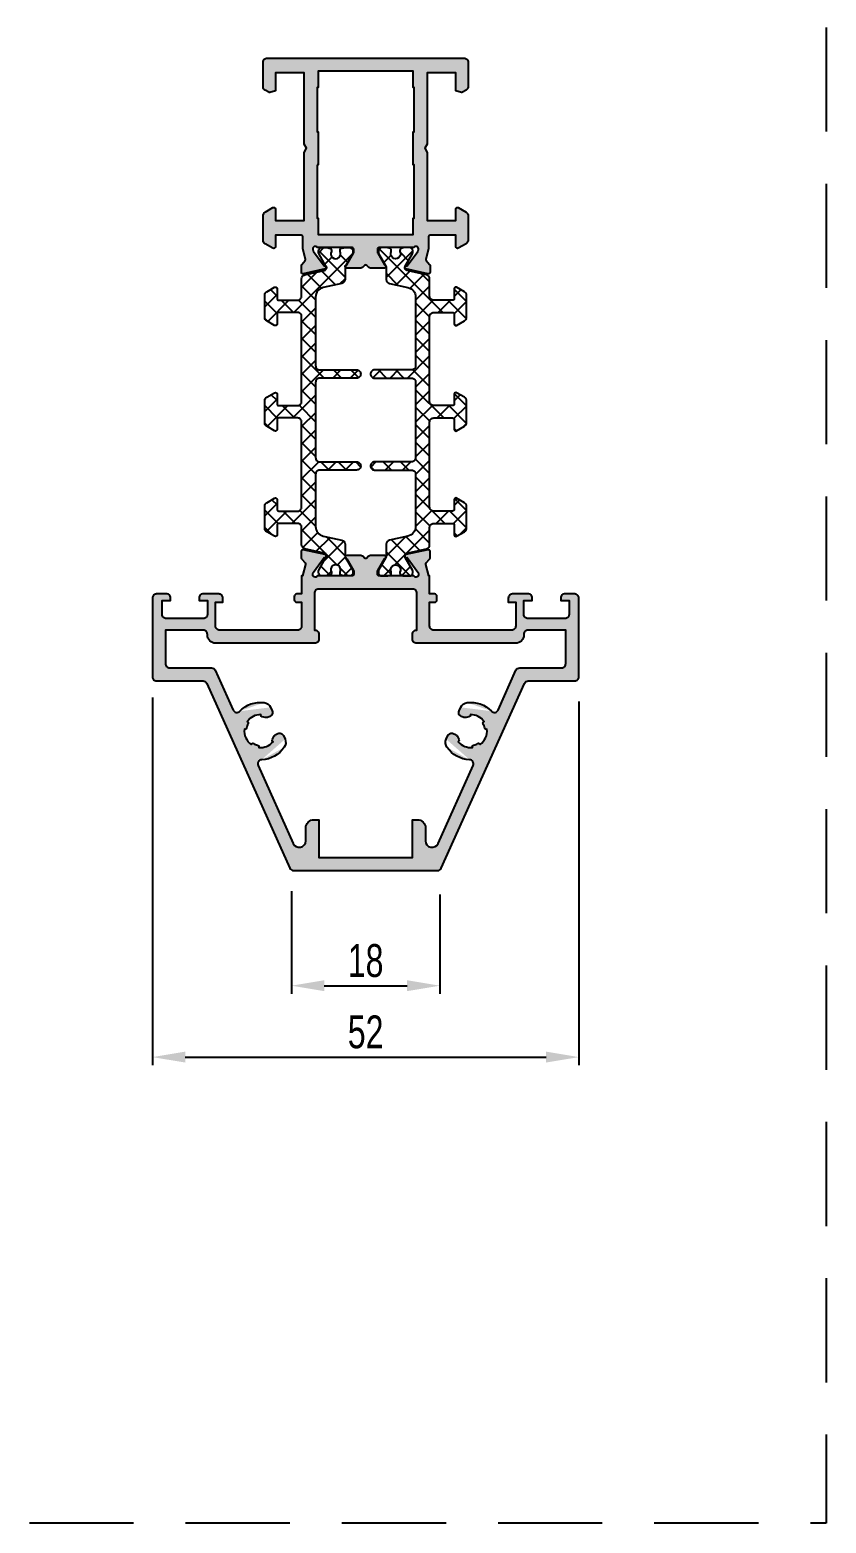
# Model space of a CAD drawing. Header units: millimetres. Extents: x -158 to 6343, y 4572 to 7765.
# Drawn here: x 4393.5 to 4490.6, y 5313.8 to 5495.8 of the extents above; entities that cross this region are included whole.
import ezdxf

# ---------------------------------------------------------------- set-up
doc = ezdxf.new("R2010")
doc.units = ezdxf.units.MM
doc.header["$LTSCALE"] = 0.2
doc.linetypes.add('DASHED2', pattern=[9.525, 6.35, -3.175])
for name, color, linetype in [('REYNAERS', 7, 'Continuous'), ('RI-DIMENSION', 7, 'Continuous'), ('RI-HATCH-P', 7, 'Continuous'), ('RI-HATCH-PI', 4, 'Continuous'), ('RI-LAYOUT', 7, 'Continuous'), ('RI-PROFILE', 7, 'Continuous')]:
    doc.layers.add(name, color=color, linetype=linetype)
doc.styles.add('T7', font='arial.ttf', dxfattribs={"width": 0.7})
doc.dimstyles.new('SCHAAL1OP1', dxfattribs={"dimscale": 0, "dimtxt": 2, "dimasz": 2, "dimexe": 0.5, "dimexo": 1.5, "dimgap": 0.5, "dimtad": 1, "dimdec": 1, "dimzin": 9, "dimdsep": 46, "dimtxsty": 'T7', "dimcen": 2.5, "dimclrd": 256, "dimclre": 256, "dimclrt": 256, "dimadec": 1, "dimazin": 2, "dimtfac": 1, "dimtdec": 1, "dimtmove": 0, "dimatfit": 3, "dimfxl": 1, "dimtolj": 1, "dimtzin": 9, "dimlwd": -1, "dimlwe": -1, "dimarcsym": 0})

# ---------------------------------------------------------------- blocks, each defined once
blk = doc.blocks.new('4E30320')
at = {"layer": 'RI-PROFILE'}
for points in [[(32.44, 36.14, -0.892534), (31.89, 35.9), (27.65, 35.9, -0.414214), (27.45, 36.1), (27.45, 36.47, -0.131652), (27.48, 36.57), (28.3, 38, 1), (28.3, 38.4), (26.68, 38.4, 0.198912), (26.32, 38.25), (26.14, 38.07, -0.414214), (25.86, 38.07), (25.68, 38.25, 0.198912), (25.32, 38.4), (23.7, 38.4, 1), (23.7, 38), (24.52, 36.57, -0.131652), (24.55, 36.47), (24.55, 36.1, -0.414214), (24.35, 35.9), (20.11, 35.9, -0.892534), (19.56, 36.14), (19.61, 36.3, -0.083094), (19.64, 36.36), (20.93, 38.13, 1.178332), (21.08, 38.5), (18.4, 39.09, 0.479656), (18.15, 38.9), (18.15, 38.07, 0.185256), (18.21, 37.94), (18.62, 37.48, -0.263193), (18.66, 37.29), (18.31, 35.9), (18.2, 35.9), (18.2, 33.7), (17.6, 33.7, 0.414214), (17.3, 33.4), (17.3, 33, 0.414214), (17.6, 32.7), (18.2, 32.7), (18.2, 29.8, -0.414214), (17.7, 29.3), (8.2, 29.3, -0.414214), (7.7, 29.8), (7.7, 32.7), (8.6, 32.7), (8.6, 33.2, 0.414214), (8.1, 33.7), (6.1, 33.7, 0.414214), (5.7, 33.3), (5.7, 32.9), (6.7, 32.9), (6.7, 31.2, -0.414214), (6.2, 30.7), (1.7, 30.7, -0.414214), (1.2, 31.2), (1.2, 32.9), (2.2, 32.9), (2.2, 33.3, 0.414214), (1.8, 33.7), (0.5, 33.7, 0.414214), (0, 33.2), (0, 23.6, 0.414214), (0.5, 23.1), (6.18, 23.1, -0.296064), (6.63, 22.8), (16.77, 0.29, 0.295071), (17.22, 0), (26, 0), (34.78, 0, 0.295071), (35.23, 0.29), (45.37, 22.8, -0.296064), (45.82, 23.1), (51.5, 23.1, 0.414214), (52, 23.6), (52, 33.2, 0.414214), (51.5, 33.7), (50.2, 33.7, 0.414214), (49.8, 33.3), (49.8, 32.9), (50.8, 32.9), (50.8, 31.2, -0.414214), (50.3, 30.7), (45.8, 30.7, -0.414214), (45.3, 31.2), (45.3, 32.9), (46.3, 32.9), (46.3, 33.3, 0.414214), (45.9, 33.7), (43.9, 33.7, 0.414214), (43.4, 33.2), (43.4, 32.7), (44.3, 32.7), (44.3, 29.8, -0.414214), (43.8, 29.3), (34.3, 29.3, -0.414214), (33.8, 29.8), (33.8, 32.7), (34.4, 32.7, 0.414214), (34.7, 33), (34.7, 33.4, 0.414214), (34.4, 33.7), (33.8, 33.7), (33.8, 35.9), (33.69, 35.9), (33.34, 37.29, -0.263193), (33.38, 37.48), (33.79, 37.94, 0.185256), (33.85, 38.07), (33.85, 38.9, 0.479656), (33.6, 39.09), (30.92, 38.5, 1.178332), (31.07, 38.13), (32.36, 36.36, -0.083094), (32.39, 36.3)], [(40.33, 17.86, -0.460212), (40.43, 18.15), (40.44, 18.15, 0.247116), (38.78, 19), (38.78, 18.94, -0.384431), (38.6, 18.74, 0.052174), (38.25, 18.66, -0.189103), (37.88, 18.68), (37.64, 18.79, -0.414214), (37.39, 19.45), (37.59, 19.89, -0.261728), (38.37, 20.47, -0.237112), (41.34, 19.42, 0.531846), (42.15, 19.56), (44.33, 24.41, -0.295071), (44.79, 24.7), (49.9, 24.7, 0.414214), (50.4, 25.2), (50.4, 29.3), (45.8, 29.3, 0.414214), (45.3, 28.8), (45.3, 28.7, -0.414214), (44.3, 27.7), (32.2, 27.7, -0.414214), (31.7, 28.2), (31.7, 28.8, -0.444166), (32.25, 29.3), (32.25, 33.8, 0.414214), (31.75, 34.3), (20.25, 34.3, 0.414214), (19.75, 33.8), (19.75, 29.3, -0.444166), (20.3, 28.8), (20.3, 28.2, -0.414214), (19.8, 27.7), (7.7, 27.7, -0.414214), (6.7, 28.7), (6.7, 28.8, 0.414214), (6.2, 29.3), (1.6, 29.3), (1.6, 25.2, 0.414214), (2.1, 24.7), (7.21, 24.7, -0.295071), (7.67, 24.41), (9.85, 19.56, 0.531846), (10.66, 19.42, -0.237112), (13.63, 20.47, -0.261728), (14.41, 19.89), (14.61, 19.45, -0.414214), (14.36, 18.79), (14.12, 18.68, -0.189103), (13.75, 18.66, 0.052174), (13.4, 18.74, -0.384431), (13.22, 18.94), (13.22, 19, 0.247116), (11.56, 18.15), (11.57, 18.15, -0.460212), (11.67, 17.86, 0.077384), (11.48, 17.36, -0.460212), (11.21, 17.22), (11.21, 17.22, 0.272842), (12.04, 15.37), (12.04, 15.38, -0.460212), (12.33, 15.48, 0.077384), (12.83, 15.29, -0.460212), (12.98, 15.02), (12.97, 15.01, 0.247116), (14.71, 15.69), (14.66, 15.73, -0.384431), (14.63, 16, 0.052174), (14.81, 16.32, -0.189103), (15.06, 16.58), (15.31, 16.69, -0.414214), (15.97, 16.44), (16.17, 16, -0.261728), (16.08, 15.02, -0.237112), (13.33, 13.5, 0.531846), (12.89, 12.8), (17.17, 3.3, 0.808046), (18.7, 3.62), (18.7, 5.2, -0.414214), (19.7, 6.2), (20.3, 6.2), (20.3, 1.6), (31.7, 1.6), (31.7, 6.2), (32.3, 6.2, -0.414214), (33.3, 5.2), (33.3, 3.62, 0.808046), (34.83, 3.3), (39.11, 12.8, 0.531846), (38.67, 13.5, -0.237112), (35.92, 15.02, -0.261728), (35.83, 16), (36.03, 16.44, -0.414214), (36.69, 16.69), (36.94, 16.58, -0.189103), (37.19, 16.32, 0.052174), (37.37, 16, -0.384431), (37.34, 15.73), (37.29, 15.69, 0.247116), (39.03, 15.01), (39.02, 15.02, -0.460212), (39.17, 15.29, 0.077384), (39.67, 15.48, -0.460212), (39.96, 15.38), (39.96, 15.37, 0.272842), (40.79, 17.22), (40.79, 17.22, -0.460212), (40.52, 17.36, 0.077384)]]:
    blk.add_lwpolyline(points, format="xyb", close=True, dxfattribs=at)
blk = doc.blocks.new('4I30136')
at = {"layer": 'RI-PROFILE'}
blk.add_lwpolyline([(1.77, -2.35), (1.59, -2.17, 0.414214), (1.31, -2.17), (1.13, -2.35, -0.198912), (0.77, -2.5), (-0.85, -2.5, -1), (-0.85, -2.1), (-0.03, -0.67, 0.131652), (0, -0.57), (0, -0.2, 0.414214), (-0.2, 0), (-4.44, 0, 0.892534), (-4.99, -0.24), (-4.94, -0.4, 0.083094), (-4.91, -0.46), (-3.62, -2.23, -1.178332), (-3.47, -2.6), (-6.15, -3.19, -0.479656), (-6.39, -3), (-6.39, -2.17, -0.185256), (-6.34, -2.04), (-5.93, -1.58, 0.263193), (-5.89, -1.39), (-6.2, -0.15), (-6.2, 1.3, 0.414214), (-6.4, 1.5), (-9.55, 1.5), (-9.55, 0.1, -0.57735), (-9.85, -0.07), (-10.8, 0.47, -0.267949), (-11.05, 0.91), (-11.05, 3.89, -0.267949), (-10.8, 4.32), (-9.85, 4.87, -0.57735), (-9.55, 4.7), (-9.55, 3.3), (-6.05, 3.3), (-6.05, 11.58), (-5.75, 12.1), (-6.05, 12.62), (-6.05, 21.3), (-9.55, 21.3), (-9.55, 19.09), (-10.22, 18.91, -0.198912), (-10.37, 18.93), (-10.8, 19.17, -0.267949), (-11.05, 19.61), (-11.05, 22.6, -0.414214), (-10.55, 23.1), (13.45, 23.1, -0.414214), (13.95, 22.6), (13.95, 19.61, -0.267949), (13.7, 19.17), (13.27, 18.93, -0.198912), (13.12, 18.91), (12.45, 19.09), (12.45, 21.3), (8.95, 21.3), (8.95, 12.62), (8.65, 12.1), (8.95, 11.58), (8.95, 3.3), (12.45, 3.3), (12.45, 4.7, -0.57735), (12.75, 4.87), (13.7, 4.32, -0.267949), (13.95, 3.89), (13.95, 0.91, -0.267949), (13.7, 0.47), (12.75, -0.07, -0.57735), (12.45, 0.1), (12.45, 1.5), (9.3, 1.5, 0.414214), (9.1, 1.3), (9.1, -0.15), (8.79, -1.39, 0.263193), (8.83, -1.58), (9.24, -2.04, -0.185256), (9.3, -2.17), (9.3, -3, -0.479656), (9.05, -3.19), (6.37, -2.6, -1.178332), (6.52, -2.23), (7.81, -0.46, 0.083094), (7.84, -0.4), (7.89, -0.24, 0.892534), (7.34, 0), (3.1, 0, 0.414214), (2.9, -0.2), (2.9, -0.57, 0.131652), (2.93, -0.67), (3.75, -2.1, -1), (3.75, -2.5), (2.13, -2.5, -0.198912)], format="xyb", close=True, dxfattribs=at)
blk.add_lwpolyline([(-4.45, 10.1), (-4.45, 3.6), (-4.35, 3.6), (-4.35, 1.6), (7.25, 1.6), (7.25, 3.6), (7.35, 3.6), (7.35, 10.1), (7.25, 10.1), (7.25, 14.1), (7.35, 14.1), (7.35, 19.5), (7.25, 19.5), (7.25, 21.5), (-4.35, 21.5), (-4.35, 19.5), (-4.45, 19.5), (-4.45, 14.1), (-4.35, 14.1), (-4.35, 10.1)], close=True, dxfattribs=at)
blk = doc.blocks.new('0000773L')
at = {"layer": 'RI-HATCH-PI'}
h = blk.add_hatch(dxfattribs=at)
h.set_pattern_fill('_U', color=256, scale=1.5, angle=45, style=0, double=1, pattern_type=0)
h.set_pattern_definition([(45, (-101.2278, -306.572), (-1.06066, 1.06066), []), (135, (-101.2278, -306.572), (-1.06066, -1.06066), [])])
edge = h.paths.add_edge_path()
edge.add_line((-4.55, 23.6), (-4.55, 20))
edge.add_line((-4.55, 20), (-4.55, 14.4))
edge.add_arc((-4.05, 14.4), 0.5, 179.9999, 269.9999)
edge.add_line((-4.05, 13.9), (0.45, 13.9))
edge.add_arc((0.45, 13.4), 0.5, -0.0001, 89.9999, ccw=False)
edge.add_arc((0.45, 13.4), 0.5, 269.9999, 359.9999, ccw=False)
edge.add_line((0.45, 12.9), (-4.05, 12.9))
edge.add_arc((-4.05, 12.4), 0.5, 89.9985, 179.9985)
edge.add_line((-4.55, 12.4), (-4.55, 6.03))
edge.add_arc((-3.35, 6.03), 1.2, 179.9985, 257.5001)
edge.add_line((-3.61, 4.86), (-1.34, 4.36))
edge.add_arc((-1.45, 3.87), 0.5, 0.0221, 77.5001, ccw=False)
edge.add_line((-0.95, 3.87), (-0.95, 2.39))
edge.add_arc((-0.65, 2.39), 0.3, 180.0001, 210.0001)
edge.add_line((-0.91, 2.24), (-0.03, 0.71))
edge.add_arc((-0.2, 0.61), 0.2, 0.0001, 30.0001, ccw=False)
edge.add_line((0, 0.61), (0, 0.4))
edge.add_arc((-0.4, 0.4), 0.4, -89.9999, 0.0001, ccw=False)
edge.add_line((-0.4, 0), (-0.98, 0))
edge.add_arc((-0.98, 0.2), 0.2, 259.7779, 270.0001, ccw=False)
edge.add_arc((-2.1, -6), 6.1, 79.7779, 82.5937)
edge.add_arc((-1.27, 0.35), 0.3, 180.0001, 262.5937, ccw=False)
edge.add_line((-1.57, 0.35), (-1.57, 0.46))
edge.add_arc((-2.1, 0.75), 0.6, 331.0451, 568.9551)
edge.add_line((-2.62, 0.46), (-2.62, 0.35))
edge.add_arc((-2.92, 0.35), 0.3, -82.5935, 0.0001, ccw=False)
edge.add_arc((-2.1, -6), 6.1, 97.4065, 100.2223)
edge.add_arc((-3.22, 0.2), 0.2, 270.0001, 280.2223, ccw=False)
edge.add_line((-3.22, 0), (-3.8, 0))
edge.add_arc((-3.8, 0.4), 0.4, 180.0001, 270.0001, ccw=False)
edge.add_line((-4.2, 0.4), (-4.2, 0.61))
edge.add_arc((-4, 0.61), 0.2, 150.0001, 180.0001, ccw=False)
edge.add_line((-4.17, 0.71), (-3.29, 2.24))
edge.add_arc((-3.55, 2.39), 0.3, 330.0001, 360.0001)
edge.add_line((-3.25, 2.39), (-3.25, 2.49))
edge.add_arc((-3.55, 2.49), 0.3, 0.1146, 77.5001)
edge.add_line((-3.49, 2.79), (-5.86, 3.31))
edge.add_arc((-5.75, 3.8), 0.5, 180.0001, 257.5001, ccw=False)
edge.add_line((-6.25, 3.8), (-6.25, 5.9))
edge.add_arc((-6.75, 5.9), 0.5, 359.9739, 449.9739)
edge.add_line((-6.75, 6.4), (-9.05, 6.4))
edge.add_arc((-9.05, 6.2), 0.2, 90.0001, 180.0001)
edge.add_line((-9.25, 6.2), (-9.25, 5))
edge.add_arc((-9.45, 5), 0.2, -119.9999, 0.0001, ccw=False)
edge.add_line((-9.55, 4.83), (-10.5, 5.38))
edge.add_arc((-10.25, 5.81), 0.5, 180.0001, 240.0001, ccw=False)
edge.add_line((-10.75, 5.81), (-10.75, 8.49))
edge.add_arc((-10.25, 8.49), 0.5, 120.0001, 180.0001, ccw=False)
edge.add_line((-10.5, 8.92), (-9.55, 9.47))
edge.add_arc((-9.45, 9.3), 0.2, 0.0001, 120.0001, ccw=False)
edge.add_line((-9.25, 9.3), (-9.25, 8.1))
edge.add_arc((-9.05, 8.1), 0.2, 180.0001, 270.0001)
edge.add_line((-9.05, 7.9), (-6.75, 7.9))
edge.add_arc((-6.75, 8.4), 0.5, 270.0001, 360.0001)
edge.add_line((-6.25, 8.4), (-6.25, 18.75))
edge.add_arc((-6.75, 18.75), 0.5, 0.0001, 90.0001)
edge.add_line((-6.75, 19.25), (-9.05, 19.25))
edge.add_arc((-9.05, 19.05), 0.2, 90.0001, 180.0001)
edge.add_line((-9.25, 19.05), (-9.25, 17.85))
edge.add_arc((-9.45, 17.85), 0.2, -119.9999, 0.0001, ccw=False)
edge.add_line((-9.55, 17.68), (-10.5, 18.23))
edge.add_arc((-10.25, 18.66), 0.5, 180.0001, 240.0001, ccw=False)
edge.add_line((-10.75, 18.66), (-10.75, 20))
edge.add_line((-10.75, 20), (-10.75, 21.34))
edge.add_arc((-10.25, 21.34), 0.5, 119.9999, 179.9999, ccw=False)
edge.add_line((-10.5, 21.77), (-9.55, 22.32))
edge.add_arc((-9.45, 22.15), 0.2, -0.0001, 119.9999, ccw=False)
edge.add_line((-9.25, 22.15), (-9.25, 20.95))
edge.add_arc((-9.05, 20.95), 0.2, 179.9999, 269.9999)
edge.add_line((-9.05, 20.75), (-6.75, 20.75))
edge.add_arc((-6.75, 21.25), 0.5, 269.9999, 359.9999)
edge.add_line((-6.25, 21.25), (-6.25, 31.6))
edge.add_arc((-6.75, 31.6), 0.5, 359.9999, 449.9999)
edge.add_line((-6.75, 32.1), (-9.05, 32.1))
edge.add_arc((-9.05, 31.9), 0.2, 89.9999, 179.9999)
edge.add_line((-9.25, 31.9), (-9.25, 30.7))
edge.add_arc((-9.45, 30.7), 0.2, 239.9999, 359.9999, ccw=False)
edge.add_line((-9.55, 30.53), (-10.5, 31.08))
edge.add_arc((-10.25, 31.51), 0.5, 179.9999, 239.9999, ccw=False)
edge.add_line((-10.75, 31.51), (-10.75, 34.19))
edge.add_arc((-10.25, 34.19), 0.5, 119.9999, 179.9999, ccw=False)
edge.add_line((-10.5, 34.62), (-9.55, 35.17))
edge.add_arc((-9.45, 35), 0.2, -0.0001, 119.9999, ccw=False)
edge.add_line((-9.25, 35), (-9.25, 33.8))
edge.add_arc((-9.05, 33.8), 0.2, 179.9999, 269.9999)
edge.add_line((-9.05, 33.6), (-6.75, 33.6))
edge.add_arc((-6.75, 34.1), 0.5, 269.9999, 359.9999)
edge.add_line((-6.25, 34.1), (-6.25, 36.2))
edge.add_arc((-5.75, 36.2), 0.5, 102.4999, 179.9999, ccw=False)
edge.add_line((-5.86, 36.69), (-3.49, 37.21))
edge.add_arc((-3.55, 37.51), 0.3, 282.4999, 359.8854)
edge.add_line((-3.25, 37.51), (-3.25, 37.61))
edge.add_arc((-3.55, 37.61), 0.3, 359.9999, 389.9999)
edge.add_line((-3.29, 37.76), (-4.17, 39.29))
edge.add_arc((-4, 39.39), 0.2, 179.9999, 209.9999, ccw=False)
edge.add_line((-4.2, 39.39), (-4.2, 39.6))
edge.add_arc((-3.8, 39.6), 0.4, 89.9999, 179.9999, ccw=False)
edge.add_line((-3.8, 40), (-3.22, 40))
edge.add_arc((-3.22, 39.8), 0.2, 79.7777, 89.9999, ccw=False)
edge.add_arc((-2.1, 46), 6.1, 259.7777, 262.5935)
edge.add_arc((-2.92, 39.65), 0.3, -0.0001, 82.5935, ccw=False)
edge.add_line((-2.62, 39.65), (-2.62, 39.54))
edge.add_arc((-2.1, 39.25), 0.6, 151.0449, 388.9549)
edge.add_line((-1.57, 39.54), (-1.57, 39.65))
edge.add_arc((-1.27, 39.65), 0.3, 97.4063, 179.9999, ccw=False)
edge.add_arc((-2.1, 46), 6.1, 277.4063, 280.2221)
edge.add_arc((-0.98, 39.8), 0.2, 89.9999, 100.2221, ccw=False)
edge.add_line((-0.98, 40), (-0.4, 40))
edge.add_arc((-0.4, 39.6), 0.4, -0.0001, 89.9999, ccw=False)
edge.add_line((0, 39.6), (0, 39.39))
edge.add_arc((-0.2, 39.39), 0.2, 329.9999, 359.9999, ccw=False)
edge.add_line((-0.03, 39.29), (-0.91, 37.76))
edge.add_arc((-0.65, 37.61), 0.3, 149.9999, 179.9999)
edge.add_line((-0.95, 37.61), (-0.95, 36.13))
edge.add_arc((-1.45, 36.13), 0.5, 282.4999, 359.982, ccw=False)
edge.add_line((-1.34, 35.64), (-3.61, 35.14))
edge.add_arc((-3.35, 33.97), 1.2, 102.4999, 180.001)
edge.add_line((-4.55, 33.97), (-4.55, 25.6))
edge.add_arc((-4.05, 25.6), 0.5, 180.001, 270.001)
edge.add_line((-4.05, 25.1), (0.45, 25.1))
edge.add_arc((0.45, 24.6), 0.5, -0.0001, 89.9999, ccw=False)
edge.add_arc((0.45, 24.6), 0.5, 269.9999, 359.9999, ccw=False)
edge.add_line((0.45, 24.1), (-4.05, 24.1))
edge.add_arc((-4.05, 23.6), 0.5, 89.9999, 179.9999)
at = {"layer": 'RI-PROFILE', "transparency": 33554687}
blk.add_lwpolyline([(-4.55, 23.6), (-4.55, 20), (-4.55, 14.4, 0.414214), (-4.05, 13.9), (0.45, 13.9, -0.414214), (0.95, 13.4, -0.414214), (0.45, 12.9), (-4.05, 12.9, 0.414214), (-4.55, 12.4), (-4.55, 6.03, 0.351673), (-3.61, 4.86), (-1.34, 4.36, -0.351557), (-0.95, 3.87), (-0.95, 2.39, 0.131652), (-0.91, 2.24), (-0.03, 0.71, -0.131652), (0, 0.61), (0, 0.4, -0.414214), (-0.4, 0), (-0.98, 0, -0.044632), (-1.02, 0, 0.012287), (-1.31, 0.05, -0.37684), (-1.57, 0.35), (-1.57, 0.46, 1.69614), (-2.62, 0.46), (-2.62, 0.35, -0.37684), (-2.89, 0.05, 0.012287), (-3.18, 0, -0.044632), (-3.22, 0), (-3.8, 0, -0.414214), (-4.2, 0.4), (-4.2, 0.61, -0.131652), (-4.17, 0.71), (-3.29, 2.24, 0.131652), (-3.25, 2.39), (-3.25, 2.49, 0.351104), (-3.49, 2.79), (-5.86, 3.31, -0.351665), (-6.25, 3.8), (-6.25, 5.9, 0.414214), (-6.75, 6.4), (-9.05, 6.4, 0.414214), (-9.25, 6.2), (-9.25, 5, -0.57735), (-9.55, 4.83), (-10.5, 5.38, -0.267949), (-10.75, 5.81), (-10.75, 8.49, -0.267949), (-10.5, 8.92), (-9.55, 9.47, -0.57735), (-9.25, 9.3), (-9.25, 8.1, 0.414214), (-9.05, 7.9), (-6.75, 7.9, 0.414214), (-6.25, 8.4), (-6.25, 18.75, 0.414214), (-6.75, 19.25), (-9.05, 19.25, 0.414214), (-9.25, 19.05), (-9.25, 17.85, -0.57735), (-9.55, 17.68), (-10.5, 18.23, -0.267949), (-10.75, 18.66), (-10.75, 20), (-10.75, 21.34, -0.267949), (-10.5, 21.77), (-9.55, 22.32, -0.57735), (-9.25, 22.15), (-9.25, 20.95, 0.414214), (-9.05, 20.75), (-6.75, 20.75, 0.414214), (-6.25, 21.25), (-6.25, 31.6, 0.414214), (-6.75, 32.1), (-9.05, 32.1, 0.414214), (-9.25, 31.9), (-9.25, 30.7, -0.57735), (-9.55, 30.53), (-10.5, 31.08, -0.267949), (-10.75, 31.51), (-10.75, 34.19, -0.267949), (-10.5, 34.62), (-9.55, 35.17, -0.57735), (-9.25, 35), (-9.25, 33.8, 0.414214), (-9.05, 33.6), (-6.75, 33.6, 0.414214), (-6.25, 34.1), (-6.25, 36.2, -0.351665), (-5.86, 36.69), (-3.49, 37.21, 0.351104), (-3.25, 37.51), (-3.25, 37.61, 0.131652), (-3.29, 37.76), (-4.17, 39.29, -0.131652), (-4.2, 39.39), (-4.2, 39.6, -0.414214), (-3.8, 40), (-3.22, 40, -0.044632), (-3.18, 40, 0.012287), (-2.89, 39.95, -0.37684), (-2.62, 39.65), (-2.62, 39.54, 1.69614), (-1.57, 39.54), (-1.57, 39.65, -0.37684), (-1.31, 39.95, 0.012287), (-1.02, 40, -0.044632), (-0.98, 40), (-0.4, 40, -0.414214), (0, 39.6), (0, 39.39, -0.131652), (-0.03, 39.29), (-0.91, 37.76, 0.131652), (-0.95, 37.61), (-0.95, 36.13, -0.351577), (-1.34, 35.64), (-3.61, 35.14, 0.35167), (-4.55, 33.97), (-4.55, 25.6, 0.414214), (-4.05, 25.1), (0.45, 25.1, -0.414214), (0.95, 24.6, -0.414214), (0.45, 24.1), (-4.05, 24.1, 0.414214)], format="xyb", close=True, dxfattribs=at)
blk = doc.blocks.new('0000773R')
at = {"layer": 'RI-HATCH-PI'}
h = blk.add_hatch(dxfattribs=at)
h.set_pattern_fill('_U', color=256, scale=1.5, angle=225, style=0, double=1, pattern_type=0)
h.set_pattern_definition([(225, (101.2278, 346.5722), (1.06066, -1.06066), []), (315, (101.2278, 346.5722), (1.06066, 1.06066), [])])
edge = h.paths.add_edge_path()
edge.add_line((4.55, 16.4), (4.55, 20))
edge.add_line((4.55, 20), (4.55, 25.6))
edge.add_arc((4.05, 25.6), 0.5, 359.9999, 449.9999)
edge.add_line((4.05, 26.1), (-0.45, 26.1))
edge.add_arc((-0.45, 26.6), 0.5, 179.9999, 269.9999, ccw=False)
edge.add_arc((-0.45, 26.6), 0.5, 89.9999, 179.9999, ccw=False)
edge.add_line((-0.45, 27.1), (4.05, 27.1))
edge.add_arc((4.05, 27.6), 0.5, 269.9985, 359.9985)
edge.add_line((4.55, 27.6), (4.55, 33.97))
edge.add_arc((3.35, 33.97), 1.2, 359.9985, 437.5001)
edge.add_line((3.61, 35.14), (1.34, 35.64))
edge.add_arc((1.45, 36.13), 0.5, 180.0221, 257.5001, ccw=False)
edge.add_line((0.95, 36.13), (0.95, 37.61))
edge.add_arc((0.65, 37.61), 0.3, 0.0001, 30.0001)
edge.add_line((0.91, 37.76), (0.03, 39.29))
edge.add_arc((0.2, 39.39), 0.2, 180.0001, 210.0001, ccw=False)
edge.add_line((0, 39.39), (0, 39.6))
edge.add_arc((0.4, 39.6), 0.4, 90.0001, 180.0001, ccw=False)
edge.add_line((0.4, 40), (0.98, 40))
edge.add_arc((0.98, 39.8), 0.2, 79.7779, 90.0001, ccw=False)
edge.add_arc((2.1, 46), 6.1, 259.7779, 262.5937)
edge.add_arc((1.28, 39.65), 0.3, 0.0001, 82.5937, ccw=False)
edge.add_line((1.58, 39.65), (1.58, 39.54))
edge.add_arc((2.1, 39.25), 0.6, 151.0451, 388.9551)
edge.add_line((2.63, 39.54), (2.63, 39.65))
edge.add_arc((2.93, 39.65), 0.3, 97.4065, 180.0001, ccw=False)
edge.add_arc((2.1, 46), 6.1, 277.4065, 280.2223)
edge.add_arc((3.22, 39.8), 0.2, 90.0001, 100.2223, ccw=False)
edge.add_line((3.22, 40), (3.8, 40))
edge.add_arc((3.8, 39.6), 0.4, 0.0001, 90.0001, ccw=False)
edge.add_line((4.2, 39.6), (4.2, 39.39))
edge.add_arc((4, 39.39), 0.2, -29.9999, 0.0001, ccw=False)
edge.add_line((4.17, 39.29), (3.29, 37.76))
edge.add_arc((3.55, 37.61), 0.3, 150.0001, 180.0001)
edge.add_line((3.25, 37.61), (3.25, 37.51))
edge.add_arc((3.55, 37.51), 0.3, 180.1146, 257.5001)
edge.add_line((3.49, 37.21), (5.86, 36.69))
edge.add_arc((5.75, 36.2), 0.5, 0.0001, 77.5001, ccw=False)
edge.add_line((6.25, 36.2), (6.25, 34.1))
edge.add_arc((6.75, 34.1), 0.5, 179.9739, 269.9739)
edge.add_line((6.75, 33.6), (9.05, 33.6))
edge.add_arc((9.05, 33.8), 0.2, 270.0001, 360.0001)
edge.add_line((9.25, 33.8), (9.25, 35))
edge.add_arc((9.45, 35), 0.2, 60.0001, 180.0001, ccw=False)
edge.add_line((9.55, 35.17), (10.5, 34.62))
edge.add_arc((10.25, 34.19), 0.5, 0.0001, 60.0001, ccw=False)
edge.add_line((10.75, 34.19), (10.75, 31.51))
edge.add_arc((10.25, 31.51), 0.5, -59.9999, 0.0001, ccw=False)
edge.add_line((10.5, 31.08), (9.55, 30.53))
edge.add_arc((9.45, 30.7), 0.2, 180.0001, 300.0001, ccw=False)
edge.add_line((9.25, 30.7), (9.25, 31.9))
edge.add_arc((9.05, 31.9), 0.2, 0.0001, 90.0001)
edge.add_line((9.05, 32.1), (6.75, 32.1))
edge.add_arc((6.75, 31.6), 0.5, 90.0001, 180.0001)
edge.add_line((6.25, 31.6), (6.25, 21.25))
edge.add_arc((6.75, 21.25), 0.5, 180.0001, 270.0001)
edge.add_line((6.75, 20.75), (9.05, 20.75))
edge.add_arc((9.05, 20.95), 0.2, 270.0001, 360.0001)
edge.add_line((9.25, 20.95), (9.25, 22.15))
edge.add_arc((9.45, 22.15), 0.2, 60.0001, 180.0001, ccw=False)
edge.add_line((9.55, 22.32), (10.5, 21.77))
edge.add_arc((10.25, 21.34), 0.5, 0.0001, 60.0001, ccw=False)
edge.add_line((10.75, 21.34), (10.75, 20))
edge.add_line((10.75, 20), (10.75, 18.66))
edge.add_arc((10.25, 18.66), 0.5, 299.9999, 359.9999, ccw=False)
edge.add_line((10.5, 18.23), (9.55, 17.68))
edge.add_arc((9.45, 17.85), 0.2, 179.9999, 299.9999, ccw=False)
edge.add_line((9.25, 17.85), (9.25, 19.05))
edge.add_arc((9.05, 19.05), 0.2, 359.9999, 449.9999)
edge.add_line((9.05, 19.25), (6.75, 19.25))
edge.add_arc((6.75, 18.75), 0.5, 89.9999, 179.9999)
edge.add_line((6.25, 18.75), (6.25, 8.4))
edge.add_arc((6.75, 8.4), 0.5, 179.9999, 269.9999)
edge.add_line((6.75, 7.9), (9.05, 7.9))
edge.add_arc((9.05, 8.1), 0.2, 269.9999, 359.9999)
edge.add_line((9.25, 8.1), (9.25, 9.3))
edge.add_arc((9.45, 9.3), 0.2, 59.9999, 179.9999, ccw=False)
edge.add_line((9.55, 9.47), (10.5, 8.92))
edge.add_arc((10.25, 8.49), 0.5, -0.0001, 59.9999, ccw=False)
edge.add_line((10.75, 8.49), (10.75, 5.81))
edge.add_arc((10.25, 5.81), 0.5, 299.9999, 359.9999, ccw=False)
edge.add_line((10.5, 5.38), (9.55, 4.83))
edge.add_arc((9.45, 5), 0.2, 179.9999, 299.9999, ccw=False)
edge.add_line((9.25, 5), (9.25, 6.2))
edge.add_arc((9.05, 6.2), 0.2, 359.9999, 449.9999)
edge.add_line((9.05, 6.4), (6.75, 6.4))
edge.add_arc((6.75, 5.9), 0.5, 89.9999, 179.9999)
edge.add_line((6.25, 5.9), (6.25, 3.8))
edge.add_arc((5.75, 3.8), 0.5, 282.4999, 359.9999, ccw=False)
edge.add_line((5.86, 3.31), (3.49, 2.79))
edge.add_arc((3.55, 2.49), 0.3, 102.4999, 179.8854)
edge.add_line((3.25, 2.49), (3.25, 2.39))
edge.add_arc((3.55, 2.39), 0.3, 179.9999, 209.9999)
edge.add_line((3.29, 2.24), (4.17, 0.71))
edge.add_arc((4, 0.61), 0.2, -0.0001, 29.9999, ccw=False)
edge.add_line((4.2, 0.61), (4.2, 0.4))
edge.add_arc((3.8, 0.4), 0.4, 269.9999, 359.9999, ccw=False)
edge.add_line((3.8, 0), (3.22, 0))
edge.add_arc((3.22, 0.2), 0.2, 259.7777, 269.9999, ccw=False)
edge.add_arc((2.1, -6), 6.1, 79.7777, 82.5935)
edge.add_arc((2.93, 0.35), 0.3, 179.9999, 262.5935, ccw=False)
edge.add_line((2.63, 0.35), (2.63, 0.46))
edge.add_arc((2.1, 0.75), 0.6, 331.0449, 568.9549)
edge.add_line((1.58, 0.46), (1.58, 0.35))
edge.add_arc((1.28, 0.35), 0.3, 277.4063, 359.9999, ccw=False)
edge.add_arc((2.1, -6), 6.1, 97.4063, 100.2221)
edge.add_arc((0.98, 0.2), 0.2, 269.9999, 280.2221, ccw=False)
edge.add_line((0.98, 0), (0.4, 0))
edge.add_arc((0.4, 0.4), 0.4, 179.9999, 269.9999, ccw=False)
edge.add_line((0, 0.4), (0, 0.61))
edge.add_arc((0.2, 0.61), 0.2, 149.9999, 179.9999, ccw=False)
edge.add_line((0.03, 0.71), (0.91, 2.24))
edge.add_arc((0.65, 2.39), 0.3, 329.9999, 359.9999)
edge.add_line((0.95, 2.39), (0.95, 3.87))
edge.add_arc((1.45, 3.87), 0.5, 102.4999, 179.982, ccw=False)
edge.add_line((1.34, 4.36), (3.61, 4.86))
edge.add_arc((3.35, 6.03), 1.2, 282.4999, 360.001)
edge.add_line((4.55, 6.03), (4.55, 14.4))
edge.add_arc((4.05, 14.4), 0.5, 0.001, 90.001)
edge.add_line((4.05, 14.9), (-0.45, 14.9))
edge.add_arc((-0.45, 15.4), 0.5, 179.9999, 269.9999, ccw=False)
edge.add_arc((-0.45, 15.4), 0.5, 89.9999, 179.9999, ccw=False)
edge.add_line((-0.45, 15.9), (4.05, 15.9))
edge.add_arc((4.05, 16.4), 0.5, 269.9999, 359.9999)
at = {"layer": 'RI-PROFILE', "transparency": 33554687}
blk.add_lwpolyline([(4.55, 16.4), (4.55, 20), (4.55, 25.6, 0.414214), (4.05, 26.1), (-0.45, 26.1, -0.414214), (-0.95, 26.6, -0.414214), (-0.45, 27.1), (4.05, 27.1, 0.414214), (4.55, 27.6), (4.55, 33.97, 0.351673), (3.61, 35.14), (1.34, 35.64, -0.351557), (0.95, 36.13), (0.95, 37.61, 0.131652), (0.91, 37.76), (0.03, 39.29, -0.131652), (0, 39.39), (0, 39.6, -0.414214), (0.4, 40), (0.98, 40, -0.044632), (1.02, 40, 0.012287), (1.31, 39.95, -0.37684), (1.58, 39.65), (1.58, 39.54, 1.69614), (2.63, 39.54), (2.63, 39.65, -0.37684), (2.89, 39.95, 0.012287), (3.18, 40, -0.044632), (3.22, 40), (3.8, 40, -0.414214), (4.2, 39.6), (4.2, 39.39, -0.131652), (4.17, 39.29), (3.29, 37.76, 0.131652), (3.25, 37.61), (3.25, 37.51, 0.351104), (3.49, 37.21), (5.86, 36.69, -0.351665), (6.25, 36.2), (6.25, 34.1, 0.414214), (6.75, 33.6), (9.05, 33.6, 0.414214), (9.25, 33.8), (9.25, 35, -0.57735), (9.55, 35.17), (10.5, 34.62, -0.267949), (10.75, 34.19), (10.75, 31.51, -0.267949), (10.5, 31.08), (9.55, 30.53, -0.57735), (9.25, 30.7), (9.25, 31.9, 0.414214), (9.05, 32.1), (6.75, 32.1, 0.414214), (6.25, 31.6), (6.25, 21.25, 0.414214), (6.75, 20.75), (9.05, 20.75, 0.414214), (9.25, 20.95), (9.25, 22.15, -0.57735), (9.55, 22.32), (10.5, 21.77, -0.267949), (10.75, 21.34), (10.75, 20), (10.75, 18.66, -0.267949), (10.5, 18.23), (9.55, 17.68, -0.57735), (9.25, 17.85), (9.25, 19.05, 0.414214), (9.05, 19.25), (6.75, 19.25, 0.414214), (6.25, 18.75), (6.25, 8.4, 0.414214), (6.75, 7.9), (9.05, 7.9, 0.414214), (9.25, 8.1), (9.25, 9.3, -0.57735), (9.55, 9.47), (10.5, 8.92, -0.267949), (10.75, 8.49), (10.75, 5.81, -0.267949), (10.5, 5.38), (9.55, 4.83, -0.57735), (9.25, 5), (9.25, 6.2, 0.414214), (9.05, 6.4), (6.75, 6.4, 0.414214), (6.25, 5.9), (6.25, 3.8, -0.351665), (5.86, 3.31), (3.49, 2.79, 0.351104), (3.25, 2.49), (3.25, 2.39, 0.131652), (3.29, 2.24), (4.17, 0.71, -0.131652), (4.2, 0.61), (4.2, 0.4, -0.414214), (3.8, 0), (3.22, 0, -0.044632), (3.18, 0, 0.012287), (2.89, 0.05, -0.37684), (2.63, 0.35), (2.63, 0.46, 1.69614), (1.58, 0.46), (1.58, 0.35, -0.37684), (1.31, 0.05, 0.012287), (1.02, 0, -0.044632), (0.98, 0), (0.4, 0, -0.414214), (0, 0.4), (0, 0.61, -0.131652), (0.03, 0.71), (0.91, 2.24, 0.131652), (0.95, 2.39), (0.95, 3.87, -0.351577), (1.34, 4.36), (3.61, 4.86, 0.35167), (4.55, 6.03), (4.55, 14.4, 0.414214), (4.05, 14.9), (-0.45, 14.9, -0.414214), (-0.95, 15.4, -0.414214), (-0.45, 15.9), (4.05, 15.9, 0.414214)], format="xyb", close=True, dxfattribs=at)
blk = doc.blocks.new('4030320B')
for name, p in [('4I30136', (24.55, 75.61)), ('0000773L', (24.45, 35.61)), ('4E30320', (0, -0.29))]:
    blk.add_blockref(name, p)
at = {"xscale": -1, "rotation": 180}
blk.add_blockref('0000773R', (27.55, 75.61), dxfattribs=at)
blk = doc.blocks.new('4030320')
at = {"layer": 'RI-HATCH-P'}
h = blk.add_hatch(color=256, dxfattribs=at)
h.dxf.hatch_style = 1
edge = h.paths.add_edge_path()
edge.add_line((26.32, 73.55), (26.14, 73.73))
edge.add_arc((26, 73.59), 0.2, 45, 135)
edge.add_line((25.86, 73.73), (25.68, 73.55))
edge.add_arc((25.32, 73.9), 0.5, 270, 315, ccw=False)
edge.add_line((25.32, 73.4), (23.7, 73.4))
edge.add_arc((23.7, 73.6), 0.2, 90, 270, ccw=False)
edge.add_line((23.7, 73.8), (24.52, 75.23))
edge.add_arc((24.35, 75.33), 0.2, 330, 360)
edge.add_line((24.55, 75.33), (24.55, 75.7))
edge.add_arc((24.35, 75.7), 0.2, 0, 90)
edge.add_line((24.35, 75.9), (20.11, 75.9))
edge.add_arc((19.85, 75.75), 0.3, 30.0001, 197.0001)
edge.add_line((19.56, 75.66), (19.61, 75.5))
edge.add_arc((19.8, 75.56), 0.2, 197.0001, 216.0001)
edge.add_line((19.64, 75.44), (20.93, 73.67))
edge.add_arc((21.03, 73.5), 0.2, -77.4999, 121.2206, ccw=False)
edge.add_line((21.08, 73.3), (18.4, 72.71))
edge.add_arc((18.35, 72.9), 0.2, 180.0001, 282.5001, ccw=False)
edge.add_line((18.15, 72.9), (18.15, 73.73))
edge.add_arc((18.35, 73.73), 0.2, 138.0184, 180.0001, ccw=False)
edge.add_line((18.21, 73.86), (18.62, 74.32))
edge.add_arc((18.47, 74.45), 0.2, 318.0184, 377.0001)
edge.add_line((18.66, 74.51), (18.35, 75.75))
edge.add_line((18.35, 75.75), (18.35, 77.2))
edge.add_arc((18.15, 77.2), 0.2, 360, 450)
edge.add_line((18.15, 77.4), (15, 77.4))
edge.add_line((15, 77.4), (15, 76))
edge.add_arc((14.8, 76), 0.2, 240, 360, ccw=False)
edge.add_line((14.7, 75.83), (13.75, 76.38))
edge.add_arc((14, 76.81), 0.5, 180, 240, ccw=False)
edge.add_line((13.5, 76.81), (13.5, 79.79))
edge.add_arc((14, 79.79), 0.5, 120, 180, ccw=False)
edge.add_line((13.75, 80.22), (14.7, 80.77))
edge.add_arc((14.8, 80.6), 0.2, 0, 120, ccw=False)
edge.add_line((15, 80.6), (15, 79.2))
edge.add_line((15, 79.2), (18.5, 79.2))
edge.add_line((18.5, 79.2), (18.5, 87.48))
edge.add_line((18.5, 87.48), (18.8, 88))
edge.add_line((18.8, 88), (18.5, 88.52))
edge.add_line((18.5, 88.52), (18.5, 97.2))
edge.add_line((18.5, 97.2), (15, 97.2))
edge.add_line((15, 97.2), (15, 94.99))
edge.add_line((15, 94.99), (14.33, 94.81))
edge.add_arc((14.28, 95), 0.2, 240, 285, ccw=False)
edge.add_line((14.18, 94.83), (13.75, 95.07))
edge.add_arc((14, 95.51), 0.5, 180, 240, ccw=False)
edge.add_line((13.5, 95.51), (13.5, 98.5))
edge.add_arc((14, 98.5), 0.5, 90, 180, ccw=False)
edge.add_line((14, 99), (38, 99))
edge.add_arc((38, 98.5), 0.5, 0, 90, ccw=False)
edge.add_line((38.5, 98.5), (38.5, 95.51))
edge.add_arc((38, 95.51), 0.5, -60, 0, ccw=False)
edge.add_line((38.25, 95.07), (37.82, 94.83))
edge.add_arc((37.72, 95), 0.2, 255, 300, ccw=False)
edge.add_line((37.67, 94.81), (37, 94.99))
edge.add_line((37, 94.99), (37, 97.2))
edge.add_line((37, 97.2), (33.5, 97.2))
edge.add_line((33.5, 97.2), (33.5, 88.52))
edge.add_line((33.5, 88.52), (33.2, 88))
edge.add_line((33.2, 88), (33.5, 87.48))
edge.add_line((33.5, 87.48), (33.5, 79.2))
edge.add_line((33.5, 79.2), (37, 79.2))
edge.add_line((37, 79.2), (37, 80.6))
edge.add_arc((37.2, 80.6), 0.2, 60, 180, ccw=False)
edge.add_line((37.3, 80.77), (38.25, 80.22))
edge.add_arc((38, 79.79), 0.5, 0, 60, ccw=False)
edge.add_line((38.5, 79.79), (38.5, 76.81))
edge.add_arc((38, 76.81), 0.5, 300, 360, ccw=False)
edge.add_line((38.25, 76.38), (37.3, 75.83))
edge.add_arc((37.2, 76), 0.2, 180, 300, ccw=False)
edge.add_line((37, 76), (37, 77.4))
edge.add_line((37, 77.4), (33.85, 77.4))
edge.add_arc((33.85, 77.2), 0.2, 90, 180)
edge.add_line((33.65, 77.2), (33.65, 75.75))
edge.add_line((33.65, 75.75), (33.34, 74.51))
edge.add_arc((33.53, 74.45), 0.2, 163.0001, 221.9817)
edge.add_line((33.38, 74.32), (33.79, 73.86))
edge.add_arc((33.64, 73.73), 0.2, 0.0001, 41.9817, ccw=False)
edge.add_line((33.84, 73.73), (33.84, 72.9))
edge.add_arc((33.64, 72.9), 0.2, -102.4999, 0.0001, ccw=False)
edge.add_line((33.6, 72.71), (30.92, 73.3))
edge.add_arc((30.97, 73.5), 0.2, 58.7795, 257.5001, ccw=False)
edge.add_line((31.07, 73.67), (32.36, 75.44))
edge.add_arc((32.2, 75.56), 0.2, 324.0001, 343.0001)
edge.add_line((32.39, 75.5), (32.44, 75.66))
edge.add_arc((32.15, 75.75), 0.3, 343.0001, 510.0001)
edge.add_line((31.89, 75.9), (27.65, 75.9))
edge.add_arc((27.65, 75.7), 0.2, 90, 180)
edge.add_line((27.45, 75.7), (27.45, 75.33))
edge.add_arc((27.65, 75.33), 0.2, 180, 210)
edge.add_line((27.48, 75.23), (28.3, 73.8))
edge.add_arc((28.3, 73.6), 0.2, -90, 90, ccw=False)
edge.add_line((28.3, 73.4), (26.68, 73.4))
edge.add_arc((26.68, 73.9), 0.5, 225, 270, ccw=False)
h.paths.add_polyline_path([(20.1, 86), (20.1, 79.5), (20.2, 79.5), (20.2, 77.5), (31.8, 77.5), (31.8, 79.5), (31.9, 79.5), (31.9, 86), (31.8, 86), (31.8, 90), (31.9, 90), (31.9, 95.4), (31.8, 95.4), (31.8, 97.4), (20.2, 97.4), (20.2, 95.4), (20.1, 95.4), (20.1, 90), (20.2, 90), (20.2, 86)], flags=16)
edge = h.paths.add_edge_path()
edge.add_arc((32.15, 36.05), 0.3, -150, 17, ccw=False)
edge.add_line((31.89, 35.9), (27.65, 35.9))
edge.add_arc((27.65, 36.1), 0.2, 180, 270, ccw=False)
edge.add_line((27.45, 36.1), (27.45, 36.47))
edge.add_arc((27.65, 36.47), 0.2, 150, 180, ccw=False)
edge.add_line((27.48, 36.57), (28.3, 38))
edge.add_arc((28.3, 38.2), 0.2, 270, 450)
edge.add_line((28.3, 38.4), (26.68, 38.4))
edge.add_arc((26.68, 37.9), 0.5, 90, 135)
edge.add_line((26.32, 38.25), (26.14, 38.07))
edge.add_arc((26, 38.21), 0.2, 225, 315, ccw=False)
edge.add_line((25.86, 38.07), (25.68, 38.25))
edge.add_arc((25.32, 37.9), 0.5, 45, 90)
edge.add_line((25.32, 38.4), (23.7, 38.4))
edge.add_arc((23.7, 38.2), 0.2, 90, 270)
edge.add_line((23.7, 38), (24.52, 36.57))
edge.add_arc((24.35, 36.47), 0.2, 0, 30, ccw=False)
edge.add_line((24.55, 36.47), (24.55, 36.1))
edge.add_arc((24.35, 36.1), 0.2, -90, 0, ccw=False)
edge.add_line((24.35, 35.9), (20.11, 35.9))
edge.add_arc((19.85, 36.05), 0.3, 163, 330, ccw=False)
edge.add_line((19.56, 36.14), (19.61, 36.3))
edge.add_arc((19.8, 36.24), 0.2, 144, 163, ccw=False)
edge.add_line((19.64, 36.36), (20.93, 38.13))
edge.add_arc((21.03, 38.3), 0.2, 238.7794, 437.5)
edge.add_line((21.08, 38.5), (18.4, 39.09))
edge.add_arc((18.35, 38.9), 0.2, 77.5, 180)
edge.add_line((18.15, 38.9), (18.15, 38.07))
edge.add_arc((18.35, 38.07), 0.2, 180, 221.9817)
edge.add_line((18.21, 37.94), (18.62, 37.48))
edge.add_arc((18.47, 37.35), 0.2, -17, 41.9817, ccw=False)
edge.add_line((18.66, 37.29), (18.31, 35.9))
edge.add_line((18.31, 35.9), (18.2, 35.9))
edge.add_line((18.2, 35.9), (18.2, 33.7))
edge.add_line((18.2, 33.7), (17.6, 33.7))
edge.add_arc((17.6, 33.4), 0.3, 89.9999, 179.9999)
edge.add_line((17.3, 33.4), (17.3, 33))
edge.add_arc((17.6, 33), 0.3, 179.9999, 269.9999)
edge.add_line((17.6, 32.7), (18.2, 32.7))
edge.add_line((18.2, 32.7), (18.2, 29.8))
edge.add_arc((17.7, 29.8), 0.5, -90.0001, 0.0001, ccw=False)
edge.add_line((17.7, 29.3), (8.2, 29.3))
edge.add_arc((8.2, 29.8), 0.5, 180, 270, ccw=False)
edge.add_line((7.7, 29.8), (7.7, 32.7))
edge.add_line((7.7, 32.7), (8.6, 32.7))
edge.add_line((8.6, 32.7), (8.6, 33.2))
edge.add_arc((8.1, 33.2), 0.5, 0, 90)
edge.add_line((8.1, 33.7), (6.1, 33.7))
edge.add_arc((6.1, 33.3), 0.4, 90, 180)
edge.add_line((5.7, 33.3), (5.7, 32.9))
edge.add_line((5.7, 32.9), (6.7, 32.9))
edge.add_line((6.7, 32.9), (6.7, 31.2))
edge.add_arc((6.2, 31.2), 0.5, -90, 0, ccw=False)
edge.add_line((6.2, 30.7), (1.7, 30.7))
edge.add_arc((1.7, 31.2), 0.5, 180, 270, ccw=False)
edge.add_line((1.2, 31.2), (1.2, 32.9))
edge.add_line((1.2, 32.9), (2.2, 32.9))
edge.add_line((2.2, 32.9), (2.2, 33.3))
edge.add_arc((1.8, 33.3), 0.4, 360, 450)
edge.add_line((1.8, 33.7), (0.5, 33.7))
edge.add_arc((0.5, 33.2), 0.5, 90, 180)
edge.add_line((0, 33.2), (0, 23.6))
edge.add_arc((0.5, 23.6), 0.5, 180, 270)
edge.add_line((0.5, 23.1), (6.18, 23.1))
edge.add_arc((6.18, 22.6), 0.5, 24.0315, 90, ccw=False)
edge.add_line((6.63, 22.8), (16.77, 0.29))
edge.add_arc((17.22, 0.5), 0.5, 204.2407, 270)
edge.add_line((17.22, 0), (26, 0))
edge.add_line((26, 0), (34.78, 0))
edge.add_arc((34.78, 0.5), 0.5, 270, 335.7593)
edge.add_line((35.23, 0.29), (45.37, 22.8))
edge.add_arc((45.82, 22.6), 0.5, 90, 155.9685, ccw=False)
edge.add_line((45.82, 23.1), (51.5, 23.1))
edge.add_arc((51.5, 23.6), 0.5, 270, 360)
edge.add_line((52, 23.6), (52, 33.2))
edge.add_arc((51.5, 33.2), 0.5, 0, 90)
edge.add_line((51.5, 33.7), (50.2, 33.7))
edge.add_arc((50.2, 33.3), 0.4, 90, 180)
edge.add_line((49.8, 33.3), (49.8, 32.9))
edge.add_line((49.8, 32.9), (50.8, 32.9))
edge.add_line((50.8, 32.9), (50.8, 31.2))
edge.add_arc((50.3, 31.2), 0.5, -90, 0, ccw=False)
edge.add_line((50.3, 30.7), (45.8, 30.7))
edge.add_arc((45.8, 31.2), 0.5, 180, 270, ccw=False)
edge.add_line((45.3, 31.2), (45.3, 32.9))
edge.add_line((45.3, 32.9), (46.3, 32.9))
edge.add_line((46.3, 32.9), (46.3, 33.3))
edge.add_arc((45.9, 33.3), 0.4, 360, 450)
edge.add_line((45.9, 33.7), (43.9, 33.7))
edge.add_arc((43.9, 33.2), 0.5, 90, 180)
edge.add_line((43.4, 33.2), (43.4, 32.7))
edge.add_line((43.4, 32.7), (44.3, 32.7))
edge.add_line((44.3, 32.7), (44.3, 29.8))
edge.add_arc((43.8, 29.8), 0.5, -90, 0, ccw=False)
edge.add_line((43.8, 29.3), (34.3, 29.3))
edge.add_arc((34.3, 29.8), 0.5, 179.9999, 270.0001, ccw=False)
edge.add_line((33.8, 29.8), (33.8, 32.7))
edge.add_line((33.8, 32.7), (34.4, 32.7))
edge.add_arc((34.4, 33), 0.3, 270.0001, 360.0001)
edge.add_line((34.7, 33), (34.7, 33.4))
edge.add_arc((34.4, 33.4), 0.3, 0.0001, 90.0001)
edge.add_line((34.4, 33.7), (33.8, 33.7))
edge.add_line((33.8, 33.7), (33.8, 35.9))
edge.add_line((33.8, 35.9), (33.69, 35.9))
edge.add_line((33.69, 35.9), (33.34, 37.29))
edge.add_arc((33.53, 37.35), 0.2, 138.0183, 197, ccw=False)
edge.add_line((33.38, 37.48), (33.79, 37.94))
edge.add_arc((33.65, 38.07), 0.2, 318.0183, 360)
edge.add_line((33.85, 38.07), (33.85, 38.9))
edge.add_arc((33.65, 38.9), 0.2, 360, 462.5)
edge.add_line((33.6, 39.09), (30.92, 38.5))
edge.add_arc((30.97, 38.3), 0.2, 102.5, 301.2206)
edge.add_line((31.07, 38.13), (32.36, 36.36))
edge.add_arc((32.2, 36.24), 0.2, 17, 36, ccw=False)
edge.add_line((32.39, 36.3), (32.44, 36.14))
edge = h.paths.add_edge_path(flags=16)
edge.add_arc((40.5, 17.96), 0.2, 110.7593, 209.6092, ccw=False)
edge.add_line((40.43, 18.15), (40.44, 18.15))
edge.add_arc((38.81, 17), 2, 35.2368, 90.7593)
edge.add_line((38.78, 19), (38.78, 18.94))
edge.add_arc((38.58, 18.94), 0.2, -83.3539, 0.7593, ccw=False)
edge.add_arc((38.81, 17), 1.75, 96.6461, 108.5927)
edge.add_arc((38.09, 19.13), 0.5, 245.7593, 288.5927, ccw=False)
edge.add_line((37.88, 18.68), (37.64, 18.79))
edge.add_arc((37.84, 19.24), 0.5, 155.7593, 245.7593, ccw=False)
edge.add_line((37.39, 19.45), (37.59, 19.89))
edge.add_arc((38.5, 19.48), 1, 97.0916, 155.7593, ccw=False)
edge.add_arc((38.81, 17), 3.5, 43.7349, 97.0916, ccw=False)
edge.add_arc((41.7, 19.77), 0.5, 223.7349, 335.7593)
edge.add_line((42.15, 19.56), (44.33, 24.41))
edge.add_arc((44.79, 24.2), 0.5, 90, 155.7593, ccw=False)
edge.add_line((44.79, 24.7), (49.9, 24.7))
edge.add_arc((49.9, 25.2), 0.5, 270, 360)
edge.add_line((50.4, 25.2), (50.4, 29.3))
edge.add_line((50.4, 29.3), (45.8, 29.3))
edge.add_arc((45.8, 28.8), 0.5, 90, 180)
edge.add_line((45.3, 28.8), (45.3, 28.7))
edge.add_arc((44.3, 28.7), 1, 270, 360, ccw=False)
edge.add_line((44.3, 27.7), (32.2, 27.7))
edge.add_arc((32.2, 28.2), 0.5, 180, 270, ccw=False)
edge.add_line((31.7, 28.2), (31.7, 28.8))
edge.add_arc((32.2, 28.8), 0.5, 84.2033, 180, ccw=False)
edge.add_line((32.25, 29.3), (32.25, 33.8))
edge.add_arc((31.75, 33.8), 0.5, 0, 90)
edge.add_line((31.75, 34.3), (20.25, 34.3))
edge.add_arc((20.25, 33.8), 0.5, 90, 180)
edge.add_line((19.75, 33.8), (19.75, 29.3))
edge.add_arc((19.8, 28.8), 0.5, 0, 95.7968, ccw=False)
edge.add_line((20.3, 28.8), (20.3, 28.2))
edge.add_arc((19.8, 28.2), 0.5, -90, 0, ccw=False)
edge.add_line((19.8, 27.7), (7.7, 27.7))
edge.add_arc((7.7, 28.7), 1, 180, 270, ccw=False)
edge.add_line((6.7, 28.7), (6.7, 28.8))
edge.add_arc((6.2, 28.8), 0.5, 0, 90)
edge.add_line((6.2, 29.3), (1.6, 29.3))
edge.add_line((1.6, 29.3), (1.6, 25.2))
edge.add_arc((2.1, 25.2), 0.5, 180, 270)
edge.add_line((2.1, 24.7), (7.21, 24.7))
edge.add_arc((7.21, 24.2), 0.5, 24.2407, 90, ccw=False)
edge.add_line((7.67, 24.41), (9.85, 19.56))
edge.add_arc((10.3, 19.77), 0.5, 204.2407, 316.2651)
edge.add_arc((13.19, 17), 3.5, 82.9084, 136.2651, ccw=False)
edge.add_arc((13.5, 19.48), 1, 24.2407, 82.9084, ccw=False)
edge.add_line((14.41, 19.89), (14.61, 19.45))
edge.add_arc((14.16, 19.24), 0.5, -65.7593, 24.2407, ccw=False)
edge.add_line((14.36, 18.79), (14.12, 18.68))
edge.add_arc((13.91, 19.13), 0.5, 251.4073, 294.2407, ccw=False)
edge.add_arc((13.19, 17), 1.75, 71.4073, 83.3539)
edge.add_arc((13.42, 18.94), 0.2, 179.2407, 263.3539, ccw=False)
edge.add_line((13.22, 18.94), (13.22, 19))
edge.add_arc((13.19, 17), 2, 89.2407, 144.7632)
edge.add_line((11.56, 18.15), (11.57, 18.15))
edge.add_arc((11.5, 17.96), 0.2, -29.6092, 69.2407, ccw=False)
edge.add_arc((13.19, 17), 1.75, 150.3908, 168.0906)
edge.add_arc((11.29, 17.4), 0.2, 249.2407, 348.0906, ccw=False)
edge.add_line((11.21, 17.22), (11.21, 17.22))
edge.add_arc((13.19, 17), 2, 173.7182, 234.7632)
edge.add_line((12.04, 15.37), (12.04, 15.38))
edge.add_arc((12.23, 15.3), 0.2, 60.3908, 159.2407, ccw=False)
edge.add_arc((13.19, 17), 1.75, 240.3908, 258.0906)
edge.add_arc((12.79, 15.09), 0.2, -20.7593, 78.0906, ccw=False)
edge.add_line((12.98, 15.02), (12.97, 15.01))
edge.add_arc((13.19, 17), 2, 263.7182, 319.2407)
edge.add_line((14.71, 15.69), (14.66, 15.73))
edge.add_arc((14.79, 15.89), 0.2, 145.1275, 229.2407, ccw=False)
edge.add_arc((13.19, 17), 1.75, 325.1275, 337.0741)
edge.add_arc((15.27, 16.12), 0.5, 114.2407, 157.0741, ccw=False)
edge.add_line((15.06, 16.58), (15.31, 16.69))
edge.add_arc((15.51, 16.23), 0.5, 24.2407, 114.2407, ccw=False)
edge.add_line((15.97, 16.44), (16.17, 16))
edge.add_arc((15.26, 15.59), 1, -34.427, 24.2407, ccw=False)
edge.add_arc((13.19, 17), 3.5, 272.2164, 325.573, ccw=False)
edge.add_arc((13.35, 13), 0.5, 92.2164, 204.2407)
edge.add_line((12.89, 12.8), (17.17, 3.3))
edge.add_arc((17.9, 3.62), 0.8, 204.2407, 360)
edge.add_line((18.7, 3.62), (18.7, 5.2))
edge.add_arc((19.7, 5.2), 1, 90, 180, ccw=False)
edge.add_line((19.7, 6.2), (20.3, 6.2))
edge.add_line((20.3, 6.2), (20.3, 1.6))
edge.add_line((20.3, 1.6), (31.7, 1.6))
edge.add_line((31.7, 1.6), (31.7, 6.2))
edge.add_line((31.7, 6.2), (32.3, 6.2))
edge.add_arc((32.3, 5.2), 1, 0, 90, ccw=False)
edge.add_line((33.3, 5.2), (33.3, 3.62))
edge.add_arc((34.1, 3.62), 0.8, 180, 335.7593)
edge.add_line((34.83, 3.3), (39.11, 12.8))
edge.add_arc((38.65, 13), 0.5, 335.7593, 447.7836)
edge.add_arc((38.81, 17), 3.5, 214.427, 267.7836, ccw=False)
edge.add_arc((36.74, 15.59), 1, 155.7593, 214.427, ccw=False)
edge.add_line((35.83, 16), (36.03, 16.44))
edge.add_arc((36.49, 16.23), 0.5, 65.7593, 155.7593, ccw=False)
edge.add_line((36.69, 16.69), (36.94, 16.58))
edge.add_arc((36.73, 16.12), 0.5, 22.9259, 65.7593, ccw=False)
edge.add_arc((38.81, 17), 1.75, 202.9259, 214.8725)
edge.add_arc((37.21, 15.89), 0.2, -49.2407, 34.8725, ccw=False)
edge.add_line((37.34, 15.73), (37.29, 15.69))
edge.add_arc((38.81, 17), 2, 220.7593, 276.2818)
edge.add_line((39.03, 15.01), (39.02, 15.02))
edge.add_arc((39.21, 15.09), 0.2, 101.9094, 200.7593, ccw=False)
edge.add_arc((38.81, 17), 1.75, 281.9094, 299.6092)
edge.add_arc((39.77, 15.3), 0.2, 20.7593, 119.6092, ccw=False)
edge.add_line((39.96, 15.38), (39.96, 15.37))
edge.add_arc((38.81, 17), 2, 305.2368, 366.2818)
edge.add_line((40.79, 17.22), (40.79, 17.22))
edge.add_arc((40.71, 17.4), 0.2, 191.9094, 290.7593, ccw=False)
edge.add_arc((38.81, 17), 1.75, 11.9094, 29.6092)
blk.add_blockref('4030320B', (0, 0.29))
blk = doc.blocks.new('*D124')
at = {"layer": 'Defpoints', "color": 0, "transparency": 16777216}
for p in [(4425.4, 5393.83), (4443.49, 5393.41), (4443.49, 5379.3)]:
    blk.add_point(p, dxfattribs=at)
at = {"layer": 'RI-DIMENSION', "color": 7, "transparency": 16777216}
for p, q in [((4425.4, 5390.83), (4425.4, 5378.3)), ((4443.49, 5390.41), (4443.49, 5378.3)), ((4429.4, 5379.3), (4439.49, 5379.3))]:
    blk.add_line(p, q, dxfattribs=at)
for points in [[(4429.4, 5379.97), (4429.4, 5378.64), (4425.4, 5379.3)], [(4439.49, 5379.97), (4439.49, 5378.64), (4443.49, 5379.3)]]:
    blk.add_solid(points, dxfattribs=at)
at = {"layer": 'RI-DIMENSION', "transparency": 16777216, "insert": (4434.44, 5382.34), "char_height": 4, "attachment_point": 5, "style": 'T7'}
blk.add_mtext('\\A1;18', dxfattribs=at)
blk = doc.blocks.new('*D125')
at = {"layer": 'Defpoints', "color": 0, "transparency": 16777216}
for p in [(4408.44, 5417.43), (4460.44, 5416.93), (4460.44, 5370.6)]:
    blk.add_point(p, dxfattribs=at)
at = {"layer": 'RI-DIMENSION', "color": 7, "transparency": 16777216}
for p, q in [((4408.44, 5414.43), (4408.44, 5369.6)), ((4460.44, 5413.93), (4460.44, 5369.6)), ((4412.44, 5370.6), (4456.44, 5370.6))]:
    blk.add_line(p, q, dxfattribs=at)
for points in [[(4412.44, 5371.27), (4412.44, 5369.94), (4408.44, 5370.6)], [(4456.44, 5371.27), (4456.44, 5369.94), (4460.44, 5370.6)]]:
    blk.add_solid(points, dxfattribs=at)
at = {"layer": 'RI-DIMENSION', "transparency": 16777216, "insert": (4434.44, 5373.65), "char_height": 4, "attachment_point": 5, "style": 'T7'}
blk.add_mtext('\\A1;52', dxfattribs=at)

msp = doc.modelspace()

# ---------------------------------------------------------------- linework, layer by layer
at = {"layer": 'RI-LAYOUT', "linetype": 'DASHED2', "ltscale": 10, "flags": 128}
msp.add_lwpolyline([(4102.2, 5526.78), (4490.59, 5526.78), (4490.59, 5313.82), (4102.2, 5313.82)], close=True, dxfattribs=at)

# ---------------------------------------------------------------- block references
at = {"layer": 'REYNAERS'}
msp.add_blockref('4030320', (4408.44, 5393.33), dxfattribs=at)

# ---------------------------------------------------------------- dimensions: what is measured, and where the dimension line sits
at = {"layer": 'RI-DIMENSION', "color": 7}
dim = msp.add_linear_dim(base=(4460.44, 5370.6), p1=(4408.44, 5417.43), p2=(4460.44, 5416.93), dimstyle='SCHAAL1OP1', override={"dimscale": 2, "dimclrd": 7, "dimclre": 7}, dxfattribs=at)
dim.commit()
dim.dimension.update_dxf_attribs({"geometry": '*D125', "text_midpoint": (4434.44, 5373.65)})
dim = msp.add_linear_dim(base=(4443.49, 5379.3), p1=(4425.4, 5393.83), p2=(4443.49, 5393.41), text='18', dimstyle='SCHAAL1OP1', override={"dimscale": 2, "dimclrd": 7, "dimclre": 7}, dxfattribs=at)
dim.commit()
dim.dimension.update_dxf_attribs({"geometry": '*D124', "text_midpoint": (4434.44, 5382.34)})

doc.saveas('drawing.dxf')
